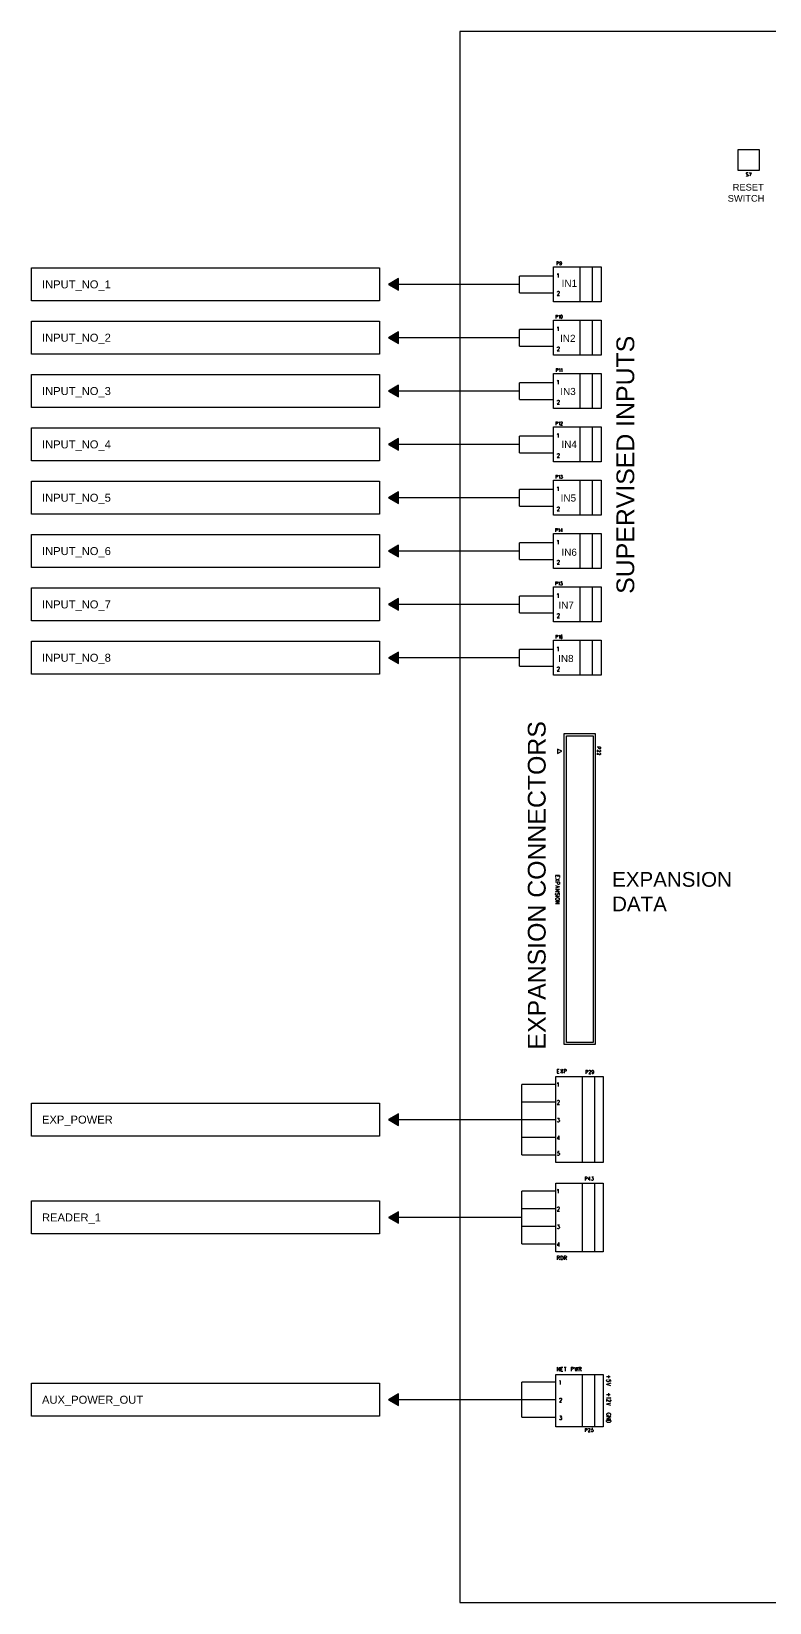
# Model space of a CAD drawing. Header units: millimetres. Extents: x 431884 to 533746, y -292344 to -203978.
# Drawn here: x 431884 to 473437, y -292344 to -203978 of the extents above; entities that cross this region are included whole.
import ezdxf
from ezdxf.enums import TextEntityAlignment as Align

# ---------------------------------------------------------------- set-up
doc = ezdxf.new("R2010")
doc.units = ezdxf.units.MM
doc.header["$LTSCALE"] = 12.5
doc.header["$MEASUREMENT"] = 0
doc.linetypes.add('HIDDEN', pattern=[0.375, 0.25, -0.125])
doc.layers.add('SST001026_PHO', color=9, linetype='Continuous')
doc.styles.get("Standard").update_dxf_attribs({"font": 'arial.ttf'})

# ---------------------------------------------------------------- blocks, each defined once
blk = doc.blocks.new('8-Way APC')
h = blk.add_hatch(color=256)
h.dxf.hatch_style = 1
h.paths.add_polyline_path([(451985, -218204), (452546, -218528), (452546, -217881)])
h = blk.add_hatch(color=256)
h.dxf.hatch_style = 1
h.paths.add_polyline_path([(451985, -221204), (452546, -221528), (452546, -220881)])
h = blk.add_hatch(color=256)
h.dxf.hatch_style = 1
h.paths.add_polyline_path([(451985, -224204), (452546, -224528), (452546, -223881)])
h = blk.add_hatch(color=256)
h.dxf.hatch_style = 1
h.paths.add_polyline_path([(451985, -227204), (452546, -227528), (452546, -226881)])
h = blk.add_hatch(color=256)
h.dxf.hatch_style = 1
h.paths.add_polyline_path([(451985, -230204), (452546, -230528), (452546, -229881)])
h = blk.add_hatch(color=256)
h.dxf.hatch_style = 1
h.paths.add_polyline_path([(451985, -233204), (452546, -233528), (452546, -232881)])
h = blk.add_hatch(color=256)
h.dxf.hatch_style = 1
h.paths.add_polyline_path([(451985, -236204), (452546, -236528), (452546, -235881)])
h = blk.add_hatch(color=256)
h.dxf.hatch_style = 1
h.paths.add_polyline_path([(451985, -239204), (452546, -239528), (452546, -238881)])
h = blk.add_hatch(color=256)
h.dxf.hatch_style = 1
h.paths.add_polyline_path([(451985, -265181), (452546, -265504), (452546, -264857)])
h = blk.add_hatch(color=256)
h.dxf.hatch_style = 1
h.paths.add_polyline_path([(451985, -270683), (452546, -271007), (452546, -270359)])
h = blk.add_hatch(color=256)
h.dxf.hatch_style = 1
h.paths.add_polyline_path([(451985, -280936), (452546, -281259), (452546, -280612)])
for points in [[(510464, -203978), (456008, -203978), (456008, -292344), (510464, -292344)], [(431884, -217276), (451485, -217276), (451485, -219133), (431884, -219133)], [(451985, -218204), (452546, -218528), (452546, -217881)], [(431884, -220276), (451485, -220276), (451485, -222133), (431884, -222133)], [(451985, -221204), (452546, -221528), (452546, -220881)], [(431884, -223276), (451485, -223276), (451485, -225133), (431884, -225133)], [(451985, -224204), (452546, -224528), (452546, -223881)], [(431884, -226276), (451485, -226276), (451485, -228133), (431884, -228133)], [(451985, -227204), (452546, -227528), (452546, -226881)], [(431884, -229276), (451485, -229276), (451485, -231133), (431884, -231133)], [(451985, -230204), (452546, -230528), (452546, -229881)], [(431884, -232276), (451485, -232276), (451485, -234133), (431884, -234133)], [(451985, -233204), (452546, -233528), (452546, -232881)], [(431884, -235276), (451485, -235276), (451485, -237133), (431884, -237133)], [(451985, -236204), (452546, -236528), (452546, -235881)], [(431884, -238276), (451485, -238276), (451485, -240133), (431884, -240133)], [(451985, -239204), (452546, -239528), (452546, -238881)], [(431884, -264252), (451485, -264252), (451485, -266109), (431884, -266109)], [(451985, -265181), (452546, -265504), (452546, -264857)], [(431884, -269754), (451485, -269754), (451485, -271612), (431884, -271612)], [(451985, -270683), (452546, -271007), (452546, -270359)], [(431884, -280007), (451485, -280007), (451485, -281864), (431884, -281864)], [(451985, -280936), (452546, -281259), (452546, -280612)]]:
    blk.add_lwpolyline(points, close=True)
at = {"linetype": 'HIDDEN', "const_width": 75}
for points in [[(459355, -218204), (452546, -218204)], [(461275, -217726), (459355, -217726)], [(459355, -217726), (459355, -218683)], [(461275, -218683), (459355, -218683)], [(461275, -220726), (459355, -220726)], [(459355, -220726), (459355, -221683)], [(459355, -221204), (452546, -221204)], [(461275, -221683), (459355, -221683)], [(459355, -224204), (452546, -224204)], [(461275, -223726), (459355, -223726)], [(459355, -223726), (459355, -224683)], [(461275, -224683), (459355, -224683)], [(461275, -226726), (459355, -226726)], [(459355, -226726), (459355, -227683)], [(459355, -227204), (452546, -227204)], [(461275, -227683), (459355, -227683)], [(461275, -229726), (459355, -229726)], [(459355, -229726), (459355, -230683)], [(459355, -230204), (452546, -230204)], [(461275, -230683), (459355, -230683)], [(459355, -233204), (452546, -233204)], [(461275, -232726), (459355, -232726)], [(459355, -232726), (459355, -233683)], [(461275, -233683), (459355, -233683)], [(461275, -235726), (459355, -235726)], [(459355, -235726), (459355, -236683)], [(459355, -236204), (452546, -236204)], [(461275, -236683), (459355, -236683)], [(459355, -239204), (452546, -239204)], [(461275, -238726), (459355, -238726)], [(459355, -238726), (459355, -239683)], [(461275, -239683), (459355, -239683)], [(461395, -263190), (459475, -263190)], [(459475, -263190), (459475, -267171)], [(461395, -264186), (459475, -264186)], [(459475, -265181), (452546, -265181)], [(461395, -265181), (459475, -265181)], [(461395, -266176), (459475, -266176)], [(461395, -267171), (459475, -267171)], [(461395, -269190), (459475, -269190)], [(459475, -269190), (459475, -272176)], [(461395, -270186), (459475, -270186)], [(459475, -270683), (452546, -270683)], [(461395, -271181), (459475, -271181)], [(461395, -272176), (459475, -272176)], [(461395, -279940), (459475, -279940)], [(459475, -279940), (459475, -281931)], [(459475, -280936), (452546, -280936)], [(461395, -280936), (459475, -280936)], [(461395, -281931), (459475, -281931)]]:
    blk.add_lwpolyline(points, dxfattribs=at)
at = {"layer": 'SST001026_PHO', "color": 0}
for p, q in [((471659, -211803), (471659, -210622)), ((471659, -210622), (472841, -210622)), ((472841, -210622), (472841, -211803)), ((472841, -211803), (471659, -211803)), ((472138, -211936), (472124, -211955)), ((472124, -211955), (472124, -211974)), ((472124, -211974), (472131, -211993)), ((472131, -211993), (472138, -212002)), ((472161, -211927), (472138, -211936)), ((472138, -212002), (472153, -212011)), ((472153, -212011), (472197, -212030)), ((472190, -211927), (472161, -211927)), ((472212, -211936), (472190, -211927)), ((472197, -212030), (472212, -212039)), ((472227, -211955), (472212, -211936)), ((472212, -212039), (472220, -212049)), ((472220, -212049), (472227, -212068)), ((472227, -212068), (472227, -212096)), ((472294, -211927), (472397, -211927)), ((472397, -211927), (472323, -212124)), ((472138, -212114), (472124, -212096)), ((472161, -212124), (472138, -212114)), ((472190, -212124), (472161, -212124)), ((472212, -212114), (472190, -212124)), ((472227, -212096), (472212, -212114)), ((461275, -219189), (461275, -217220)), ((461275, -217220), (463950, -217220)), ((461452, -216927), (461519, -216927)), ((461452, -216927), (461452, -217124)), ((461519, -217030), (461452, -217030)), ((461519, -216927), (461541, -216936)), ((461541, -217021), (461519, -217030)), ((461541, -216936), (461548, -216946)), ((461548, -217011), (461541, -217021)), ((461548, -216946), (461556, -216964)), ((461556, -216993), (461548, -217011)), ((461556, -216964), (461556, -216993)), ((461622, -216983), (461630, -216955)), ((461622, -216993), (461622, -216983)), ((461630, -217021), (461622, -216993)), ((461630, -216955), (461644, -216936)), ((461644, -217039), (461630, -217021)), ((461637, -217114), (461630, -217096)), ((461659, -217124), (461637, -217114)), ((461644, -216936), (461667, -216927)), ((461667, -217049), (461644, -217039)), ((461674, -217124), (461659, -217124)), ((461667, -216927), (461674, -216927)), ((461674, -217049), (461667, -217049)), ((461674, -216927), (461696, -216936)), ((461696, -217039), (461674, -217049)), ((461696, -217114), (461674, -217124)), ((461696, -216936), (461711, -216955)), ((461711, -217021), (461696, -217039)), ((461711, -217086), (461696, -217114)), ((461711, -216955), (461718, -216993)), ((461718, -216993), (461711, -217021)), ((461718, -217039), (461711, -217086)), ((461718, -216993), (461718, -217039)), ((462775, -219189), (462775, -217220)), ((462775, -217220), (463450, -217220)), ((463450, -217220), (463450, -219189)), ((463950, -217220), (463950, -219189)), ((461488, -217639), (461505, -217628)), ((461505, -217628), (461530, -217595)), ((461530, -217595), (461530, -217825)), ((461573, -218715), (461488, -218825)), ((461488, -218825), (461607, -218825)), ((461496, -218639), (461505, -218617)), ((461496, -218650), (461496, -218639)), ((461505, -218617), (461513, -218606)), ((461513, -218606), (461530, -218595)), ((461530, -218595), (461564, -218595)), ((461564, -218595), (461581, -218606)), ((461590, -218682), (461573, -218715)), ((461581, -218606), (461590, -218617)), ((461590, -218617), (461598, -218639)), ((461598, -218661), (461590, -218682)), ((461598, -218639), (461598, -218661)), ((463950, -219189), (461275, -219189)), ((461397, -219927), (461463, -219927)), ((461397, -219927), (461397, -220124)), ((461463, -220030), (461397, -220030)), ((461463, -219927), (461486, -219936)), ((461486, -220021), (461463, -220030)), ((461486, -219936), (461493, -219946)), ((461493, -220011), (461486, -220021)), ((461493, -219946), (461500, -219964)), ((461500, -219993), (461493, -220011)), ((461500, -219964), (461500, -219993)), ((461567, -219964), (461582, -219955)), ((461582, -219955), (461604, -219927)), ((461604, -219927), (461604, -220124)), ((461678, -219964), (461670, -220011)), ((461670, -220011), (461670, -220039)), ((461692, -219936), (461678, -219964)), ((461715, -219927), (461692, -219936)), ((461729, -219927), (461715, -219927)), ((461751, -219936), (461729, -219927)), ((461766, -219964), (461751, -219936)), ((461774, -220011), (461766, -219964)), ((461774, -220039), (461774, -220011)), ((463450, -219189), (462775, -219189)), ((461275, -222189), (461275, -220220)), ((461275, -220220), (463950, -220220)), ((461488, -220639), (461505, -220628)), ((461505, -220628), (461530, -220595)), ((461530, -220595), (461530, -220825)), ((461670, -220039), (461678, -220086)), ((461678, -220086), (461692, -220114)), ((461692, -220114), (461715, -220124)), ((461715, -220124), (461729, -220124)), ((461729, -220124), (461751, -220114)), ((461751, -220114), (461766, -220086)), ((461766, -220086), (461774, -220039)), ((462775, -222189), (462775, -220220)), ((462775, -220220), (463450, -220220)), ((463450, -220220), (463450, -222189)), ((463950, -220220), (463950, -222189)), ((461496, -221764), (461505, -221742)), ((461496, -221775), (461496, -221764)), ((461505, -221742), (461513, -221731)), ((461513, -221731), (461530, -221720)), ((461530, -221720), (461564, -221720)), ((461564, -221720), (461581, -221731)), ((461581, -221731), (461590, -221742)), ((461590, -221742), (461598, -221764)), ((461598, -221786), (461590, -221807)), ((461598, -221764), (461598, -221786)), ((463950, -222189), (461275, -222189)), ((461573, -221840), (461488, -221950)), ((461488, -221950), (461607, -221950)), ((461590, -221807), (461573, -221840)), ((463450, -222189), (462775, -222189)), ((461275, -225189), (461275, -223220)), ((461275, -223220), (463950, -223220)), ((461430, -222927), (461497, -222927)), ((461430, -222927), (461430, -223124)), ((461497, -223030), (461430, -223030)), ((461497, -222927), (461519, -222936)), ((461519, -223021), (461497, -223030)), ((461519, -222936), (461526, -222946)), ((461526, -223011), (461519, -223021)), ((461526, -222946), (461534, -222964)), ((461534, -222993), (461526, -223011)), ((461534, -222964), (461534, -222993)), ((461600, -222964), (461615, -222955)), ((461615, -222955), (461637, -222927)), ((461637, -222927), (461637, -223124)), ((461703, -222964), (461718, -222955)), ((461718, -222955), (461740, -222927)), ((461740, -222927), (461740, -223124)), ((462775, -225189), (462775, -223220)), ((462775, -223220), (463450, -223220)), ((463450, -223220), (463450, -225189)), ((463950, -223220), (463950, -225189)), ((461488, -223639), (461505, -223628)), ((461505, -223628), (461530, -223595)), ((461530, -223595), (461530, -223825)), ((463950, -225189), (461275, -225189)), ((461573, -224840), (461488, -224950)), ((461488, -224950), (461607, -224950)), ((461496, -224764), (461505, -224742)), ((461496, -224775), (461496, -224764)), ((461505, -224742), (461513, -224731)), ((461513, -224731), (461530, -224720)), ((461530, -224720), (461564, -224720)), ((461564, -224720), (461581, -224731)), ((461590, -224807), (461573, -224840)), ((461581, -224731), (461590, -224742)), ((461590, -224742), (461598, -224764)), ((461598, -224786), (461590, -224807)), ((461598, -224764), (461598, -224786)), ((463450, -225189), (462775, -225189)), ((461397, -225927), (461463, -225927)), ((461397, -225927), (461397, -226124)), ((461463, -226030), (461397, -226030)), ((461463, -225927), (461486, -225936)), ((461486, -226021), (461463, -226030)), ((461486, -225936), (461493, -225946)), ((461493, -226011), (461486, -226021)), ((461493, -225946), (461500, -225964)), ((461500, -225993), (461493, -226011)), ((461500, -225964), (461500, -225993)), ((461567, -225964), (461582, -225955)), ((461582, -225955), (461604, -225927)), ((461604, -225927), (461604, -226124)), ((461744, -226030), (461670, -226124)), ((461670, -226124), (461774, -226124)), ((461678, -225964), (461685, -225946)), ((461678, -225974), (461678, -225964)), ((461685, -225946), (461692, -225936)), ((461692, -225936), (461707, -225927)), ((461707, -225927), (461737, -225927)), ((461737, -225927), (461751, -225936)), ((461759, -226002), (461744, -226030)), ((461751, -225936), (461759, -225946)), ((461759, -225946), (461766, -225964)), ((461766, -225983), (461759, -226002)), ((461766, -225964), (461766, -225983)), ((461275, -228189), (461275, -226220)), ((461275, -226220), (463950, -226220)), ((461488, -226639), (461505, -226628)), ((461505, -226628), (461530, -226595)), ((461530, -226595), (461530, -226825)), ((462775, -228189), (462775, -226220)), ((462775, -226220), (463450, -226220)), ((463450, -226220), (463450, -228189)), ((463950, -226220), (463950, -228189)), ((461573, -227840), (461488, -227950)), ((461488, -227950), (461607, -227950)), ((461496, -227764), (461505, -227742)), ((461496, -227775), (461496, -227764)), ((461505, -227742), (461513, -227731)), ((461513, -227731), (461530, -227720)), ((461530, -227720), (461564, -227720)), ((461564, -227720), (461581, -227731)), ((461590, -227807), (461573, -227840)), ((461581, -227731), (461590, -227742)), ((461590, -227742), (461598, -227764)), ((461598, -227786), (461590, -227807)), ((461598, -227764), (461598, -227786)), ((463950, -228189), (461275, -228189)), ((463450, -228189), (462775, -228189)), ((461275, -231189), (461275, -229220)), ((461275, -229220), (463950, -229220)), ((461397, -228927), (461463, -228927)), ((461397, -228927), (461397, -229124)), ((461463, -229030), (461397, -229030)), ((461463, -228927), (461486, -228936)), ((461486, -229021), (461463, -229030)), ((461486, -228936), (461493, -228946)), ((461493, -229011), (461486, -229021)), ((461488, -229639), (461505, -229628)), ((461493, -228946), (461500, -228964)), ((461500, -228993), (461493, -229011)), ((461500, -228964), (461500, -228993)), ((461505, -229628), (461530, -229595)), ((461530, -229595), (461530, -229825)), ((461567, -228964), (461582, -228955)), ((461582, -228955), (461604, -228927)), ((461604, -228927), (461604, -229124)), ((461678, -229105), (461670, -229086)), ((461685, -229114), (461678, -229105)), ((461685, -228927), (461766, -228927)), ((461707, -229124), (461685, -229114)), ((461729, -229124), (461707, -229124)), ((461766, -228927), (461722, -229002)), ((461722, -229002), (461744, -229002)), ((461751, -229114), (461729, -229124)), ((461744, -229002), (461759, -229011)), ((461766, -229096), (461751, -229114)), ((461759, -229011), (461766, -229021)), ((461766, -229021), (461774, -229049)), ((461774, -229068), (461766, -229096)), ((461774, -229049), (461774, -229068)), ((462775, -231189), (462775, -229220)), ((462775, -229220), (463450, -229220)), ((463450, -229220), (463450, -231189)), ((463950, -229220), (463950, -231189)), ((463950, -231189), (461275, -231189)), ((461573, -230840), (461488, -230950)), ((461488, -230950), (461607, -230950)), ((461496, -230764), (461505, -230742)), ((461496, -230775), (461496, -230764)), ((461505, -230742), (461513, -230731)), ((461513, -230731), (461530, -230720)), ((461530, -230720), (461564, -230720)), ((461564, -230720), (461581, -230731)), ((461590, -230807), (461573, -230840)), ((461581, -230731), (461590, -230742)), ((461590, -230742), (461598, -230764)), ((461598, -230786), (461590, -230807)), ((461598, -230764), (461598, -230786)), ((463450, -231189), (462775, -231189)), ((461275, -234189), (461275, -232220)), ((461275, -232220), (463950, -232220)), ((461393, -231927), (461460, -231927)), ((461393, -231927), (461393, -232124)), ((461460, -232030), (461393, -232030)), ((461460, -231927), (461482, -231936)), ((461482, -232021), (461460, -232030)), ((461482, -231936), (461489, -231946)), ((461489, -232011), (461482, -232021)), ((461489, -231946), (461497, -231964)), ((461497, -231993), (461489, -232011)), ((461497, -231964), (461497, -231993)), ((461563, -231964), (461578, -231955)), ((461578, -231955), (461600, -231927)), ((461600, -231927), (461600, -232124)), ((461740, -231927), (461667, -232058)), ((461667, -232058), (461777, -232058)), ((461740, -231927), (461740, -232124)), ((462775, -234189), (462775, -232220)), ((462775, -232220), (463450, -232220)), ((463450, -232220), (463450, -234189)), ((463950, -232220), (463950, -234189)), ((461488, -232639), (461505, -232628)), ((461505, -232628), (461530, -232595)), ((461530, -232595), (461530, -232825)), ((461573, -233840), (461488, -233950)), ((461488, -233950), (461607, -233950)), ((461496, -233764), (461505, -233742)), ((461496, -233775), (461496, -233764)), ((461505, -233742), (461513, -233731)), ((461513, -233731), (461530, -233720)), ((461530, -233720), (461564, -233720)), ((461564, -233720), (461581, -233731)), ((461590, -233807), (461573, -233840)), ((461581, -233731), (461590, -233742)), ((461590, -233742), (461598, -233764)), ((461598, -233786), (461590, -233807)), ((461598, -233764), (461598, -233786)), ((463950, -234189), (461275, -234189)), ((461393, -234927), (461460, -234927)), ((461393, -234927), (461393, -235124)), ((461460, -235030), (461393, -235030)), ((461460, -234927), (461482, -234936)), ((461482, -235021), (461460, -235030)), ((461482, -234936), (461489, -234946)), ((461489, -235011), (461482, -235021)), ((461489, -234946), (461497, -234964)), ((461497, -234993), (461489, -235011)), ((461497, -234964), (461497, -234993)), ((461563, -234964), (461578, -234955)), ((461578, -234955), (461600, -234927)), ((461600, -234927), (461600, -235124)), ((461689, -234927), (461681, -235011)), ((461681, -235011), (461689, -235002)), ((461763, -234927), (461689, -234927)), ((461689, -235002), (461711, -234993)), ((461711, -234993), (461733, -234993)), ((461733, -234993), (461755, -235002)), ((461755, -235002), (461770, -235021)), ((461770, -235021), (461777, -235049)), ((461777, -235049), (461770, -235068)), ((463450, -234189), (462775, -234189)), ((461275, -237189), (461275, -235220)), ((461275, -235220), (463950, -235220)), ((461488, -235639), (461505, -235628)), ((461505, -235628), (461530, -235595)), ((461530, -235595), (461530, -235825)), ((461674, -235105), (461667, -235086)), ((461681, -235114), (461674, -235105)), ((461703, -235124), (461681, -235114)), ((461726, -235124), (461703, -235124)), ((461748, -235114), (461726, -235124)), ((461763, -235096), (461748, -235114)), ((461770, -235068), (461763, -235096)), ((462775, -237189), (462775, -235220)), ((462775, -235220), (463450, -235220)), ((463450, -235220), (463450, -237189)), ((463950, -235220), (463950, -237189)), ((461496, -236764), (461505, -236742)), ((461496, -236775), (461496, -236764)), ((461505, -236742), (461513, -236731)), ((461513, -236731), (461530, -236720)), ((461530, -236720), (461564, -236720)), ((461564, -236720), (461581, -236731)), ((461590, -236807), (461573, -236840)), ((461581, -236731), (461590, -236742)), ((461590, -236742), (461598, -236764)), ((461598, -236786), (461590, -236807)), ((461598, -236764), (461598, -236786)), ((463950, -237189), (461275, -237189)), ((461573, -236840), (461488, -236950)), ((461488, -236950), (461607, -236950)), ((463450, -237189), (462775, -237189)), ((461275, -240189), (461275, -238220)), ((461275, -238220), (463950, -238220)), ((461401, -237927), (461467, -237927)), ((461401, -237927), (461401, -238124)), ((461467, -238030), (461401, -238030)), ((461467, -237927), (461489, -237936)), ((461489, -238021), (461467, -238030)), ((461489, -237936), (461497, -237946)), ((461497, -238011), (461489, -238021)), ((461497, -237946), (461504, -237964)), ((461504, -237993), (461497, -238011)), ((461504, -237964), (461504, -237993)), ((461571, -237964), (461585, -237955)), ((461585, -237955), (461607, -237927)), ((461607, -237927), (461607, -238124)), ((461681, -237964), (461674, -238011)), ((461674, -238011), (461674, -238058)), ((461681, -238030), (461674, -238058)), ((461674, -238058), (461681, -238096)), ((461696, -237936), (461681, -237964)), ((461696, -238011), (461681, -238030)), ((461681, -238096), (461696, -238114)), ((461718, -237927), (461696, -237936)), ((461718, -238002), (461696, -238011)), ((461696, -238114), (461718, -238124)), ((461733, -237927), (461718, -237927)), ((461726, -238002), (461718, -238002)), ((461718, -238124), (461726, -238124)), ((461748, -238011), (461726, -238002)), ((461726, -238124), (461748, -238114)), ((461755, -237936), (461733, -237927)), ((461763, -238030), (461748, -238011)), ((461748, -238114), (461763, -238096)), ((461763, -237955), (461755, -237936)), ((461770, -238058), (461763, -238030)), ((461763, -238096), (461770, -238068)), ((461770, -238068), (461770, -238058)), ((462775, -240189), (462775, -238220)), ((462775, -238220), (463450, -238220)), ((463450, -238220), (463450, -240189)), ((463950, -238220), (463950, -240189)), ((461488, -238639), (461505, -238628)), ((461505, -238628), (461530, -238595)), ((461530, -238595), (461530, -238825)), ((463950, -240189), (461275, -240189)), ((461573, -239840), (461488, -239950)), ((461488, -239950), (461607, -239950)), ((461496, -239764), (461505, -239742)), ((461496, -239775), (461496, -239764)), ((461505, -239742), (461513, -239731)), ((461513, -239731), (461530, -239720)), ((461530, -239720), (461564, -239720)), ((461564, -239720), (461581, -239731)), ((461590, -239807), (461573, -239840)), ((461581, -239731), (461590, -239742)), ((461590, -239742), (461598, -239764)), ((461598, -239786), (461590, -239807)), ((461598, -239764), (461598, -239786)), ((463450, -240189), (462775, -240189)), ((461875, -243462), (463625, -243462)), ((461875, -260962), (461875, -243462)), ((462000, -260837), (462000, -243587)), ((462000, -243587), (463500, -243587)), ((463500, -243587), (463500, -260837)), ((463625, -243462), (463625, -260962)), ((461750, -244462), (461500, -244337)), ((461500, -244337), (461500, -244587)), ((461500, -244587), (461750, -244462)), ((463924, -244226), (463727, -244226)), ((463727, -244396), (463727, -244499)), ((463821, -244470), (463727, -244396)), ((463727, -244566), (463727, -244669)), ((463821, -244639), (463727, -244566)), ((463821, -244292), (463821, -244226)), ((463831, -244314), (463821, -244292)), ((463849, -244484), (463821, -244470)), ((463849, -244654), (463821, -244639)), ((463840, -244322), (463831, -244314)), ((463859, -244329), (463840, -244322)), ((463868, -244492), (463849, -244484)), ((463868, -244662), (463849, -244654)), ((463887, -244329), (463859, -244329)), ((463887, -244492), (463868, -244492)), ((463887, -244662), (463868, -244662)), ((463877, -244403), (463887, -244403)), ((463877, -244573), (463887, -244573)), ((463906, -244322), (463887, -244329)), ((463887, -244403), (463906, -244410)), ((463906, -244484), (463887, -244492)), ((463887, -244573), (463906, -244580)), ((463906, -244654), (463887, -244662)), ((463915, -244314), (463906, -244322)), ((463906, -244410), (463915, -244418)), ((463915, -244477), (463906, -244484)), ((463906, -244580), (463915, -244588)), ((463915, -244647), (463906, -244654)), ((463924, -244292), (463915, -244314)), ((463915, -244418), (463924, -244433)), ((463924, -244462), (463915, -244477)), ((463915, -244588), (463924, -244602)), ((463924, -244632), (463915, -244647)), ((463924, -244226), (463924, -244292)), ((463924, -244433), (463924, -244462)), ((463924, -244602), (463924, -244632)), ((461388, -251450), (461388, -251560)), ((461617, -251450), (461388, -251450)), ((461617, -251756), (461388, -251637)), ((461617, -251637), (461388, -251756)), ((461617, -251833), (461388, -251833)), ((461497, -251910), (461497, -251833)), ((461508, -251450), (461508, -251518)), ((461617, -251450), (461617, -251560)), ((461617, -251833), (461617, -251910)), ((461617, -252097), (461388, -252029)), ((461617, -252097), (461388, -252166)), ((461617, -252242), (461388, -252362)), ((461617, -252242), (461388, -252242)), ((461617, -252362), (461388, -252362)), ((461388, -252481), (461398, -252455)), ((461388, -252515), (461388, -252481)), ((461398, -252541), (461388, -252515)), ((461617, -252634), (461388, -252634)), ((461398, -252455), (461420, -252438)), ((461420, -252558), (461398, -252541)), ((461420, -252728), (461398, -252745)), ((461453, -252558), (461420, -252558)), ((461442, -252720), (461420, -252728)), ((461475, -252711), (461442, -252720)), ((461475, -252549), (461453, -252558)), ((461464, -252055), (461464, -252140)), ((461486, -252541), (461475, -252549)), ((461530, -252711), (461475, -252711)), ((461497, -252524), (461486, -252541)), ((461508, -251935), (461497, -251910)), ((461519, -252472), (461497, -252524)), ((461519, -251944), (461508, -251935)), ((461541, -251952), (461519, -251944)), ((461530, -252455), (461519, -252472)), ((461541, -252447), (461530, -252455)), ((461563, -252720), (461530, -252711)), ((461573, -251952), (461541, -251952)), ((461563, -252438), (461541, -252447)), ((461584, -252438), (461563, -252438)), ((461584, -252728), (461563, -252720)), ((461595, -251944), (461573, -251952)), ((461606, -252455), (461584, -252438)), ((461584, -252558), (461606, -252541)), ((461606, -252745), (461584, -252728)), ((461606, -251935), (461595, -251944)), ((461617, -251910), (461606, -251935)), ((461617, -252481), (461606, -252455)), ((461606, -252541), (461617, -252515)), ((461617, -252515), (461617, -252481)), ((461398, -252745), (461388, -252762)), ((461388, -252762), (461388, -252796)), ((461388, -252796), (461398, -252813)), ((461617, -252924), (461388, -253043)), ((461617, -252924), (461388, -252924)), ((461617, -253043), (461388, -253043)), ((461398, -252813), (461420, -252830)), ((461420, -252830), (461442, -252839)), ((461442, -252839), (461475, -252847)), ((461475, -252847), (461530, -252847)), ((461530, -252847), (461563, -252839)), ((461563, -252839), (461584, -252830)), ((461584, -252830), (461606, -252813)), ((461617, -252762), (461606, -252745)), ((461606, -252813), (461617, -252796)), ((461617, -252796), (461617, -252762)), ((463625, -260962), (461875, -260962)), ((463500, -260837), (462000, -260837)), ((461488, -262345), (461598, -262345)), ((461488, -262345), (461488, -262575)), ((461794, -262345), (461675, -262575)), ((461675, -262345), (461794, -262575)), ((461871, -262345), (461948, -262345)), ((461871, -262345), (461871, -262575)), ((461948, -262345), (461973, -262356)), ((461973, -262356), (461982, -262367)), ((461982, -262443), (461973, -262454)), ((461982, -262367), (461990, -262389)), ((461990, -262422), (461982, -262443)), ((461990, -262389), (461990, -262422)), ((463092, -262402), (463159, -262402)), ((463092, -262402), (463092, -262599)), ((463159, -262402), (463181, -262411)), ((463181, -262411), (463188, -262421)), ((463188, -262421), (463196, -262439)), ((463196, -262439), (463196, -262468)), ((463270, -262439), (463277, -262421)), ((463270, -262449), (463270, -262439)), ((463277, -262421), (463284, -262411)), ((463284, -262411), (463299, -262402)), ((463299, -262402), (463329, -262402)), ((463329, -262402), (463344, -262411)), ((463344, -262411), (463351, -262421)), ((463351, -262421), (463358, -262439)), ((463358, -262439), (463358, -262458)), ((463432, -262458), (463440, -262430)), ((463440, -262430), (463454, -262411)), ((463454, -262411), (463476, -262402)), ((463476, -262402), (463484, -262402)), ((463484, -262402), (463506, -262411)), ((463506, -262411), (463521, -262430)), ((463521, -262430), (463528, -262468)), ((461395, -262759), (464070, -262759)), ((461395, -267602), (461395, -262759)), ((461488, -262454), (461556, -262454)), ((461488, -262575), (461598, -262575)), ((461488, -263139), (461505, -263128)), ((461505, -263128), (461530, -263095)), ((461530, -263095), (461530, -263325)), ((461948, -262465), (461871, -262465)), ((461973, -262454), (461948, -262465)), ((462900, -267602), (462900, -262762)), ((462900, -262762), (463575, -262762)), ((463159, -262505), (463092, -262505)), ((463181, -262496), (463159, -262505)), ((463188, -262486), (463181, -262496)), ((463196, -262468), (463188, -262486)), ((463336, -262505), (463262, -262599)), ((463262, -262599), (463366, -262599)), ((463351, -262477), (463336, -262505)), ((463358, -262458), (463351, -262477)), ((463432, -262468), (463432, -262458)), ((463440, -262496), (463432, -262468)), ((463454, -262514), (463440, -262496)), ((463447, -262589), (463440, -262571)), ((463469, -262599), (463447, -262589)), ((463476, -262524), (463454, -262514)), ((463484, -262599), (463469, -262599)), ((463484, -262524), (463476, -262524)), ((463506, -262514), (463484, -262524)), ((463506, -262589), (463484, -262599)), ((463521, -262496), (463506, -262514)), ((463521, -262561), (463506, -262589)), ((463528, -262468), (463521, -262496)), ((463528, -262514), (463521, -262561)), ((463528, -262468), (463528, -262514)), ((463575, -262762), (463575, -267602)), ((464070, -262759), (464070, -267602)), ((461573, -264215), (461488, -264325)), ((461496, -264139), (461505, -264117)), ((461496, -264150), (461496, -264139)), ((461505, -264117), (461513, -264106)), ((461513, -264106), (461530, -264095)), ((461530, -264095), (461564, -264095)), ((461564, -264095), (461581, -264106)), ((461590, -264182), (461573, -264215)), ((461581, -264106), (461590, -264117)), ((461590, -264117), (461598, -264139)), ((461598, -264161), (461590, -264182)), ((461598, -264139), (461598, -264161)), ((461488, -264325), (461607, -264325)), ((461505, -265095), (461598, -265095)), ((461598, -265095), (461547, -265182)), ((461496, -265303), (461488, -265281)), ((461505, -265314), (461496, -265303)), ((461530, -265325), (461505, -265314)), ((461556, -265325), (461530, -265325)), ((461547, -265182), (461573, -265182)), ((461581, -265314), (461556, -265325)), ((461573, -265182), (461590, -265193)), ((461598, -265292), (461581, -265314)), ((461590, -265193), (461598, -265204)), ((461598, -265204), (461607, -265237)), ((461607, -265259), (461598, -265292)), ((461607, -265237), (461607, -265259)), ((461573, -266095), (461488, -266248)), ((461488, -266248), (461615, -266248)), ((461573, -266095), (461573, -266325)), ((464070, -267602), (461395, -267602)), ((461496, -267178), (461488, -267156)), ((461505, -267189), (461496, -267178)), ((461513, -266970), (461505, -267068)), ((461505, -267068), (461513, -267057)), ((461530, -267200), (461505, -267189)), ((461598, -266970), (461513, -266970)), ((461513, -267057), (461539, -267047)), ((461556, -267200), (461530, -267200)), ((461539, -267047), (461564, -267047)), ((461581, -267189), (461556, -267200)), ((461564, -267047), (461590, -267057)), ((461598, -267167), (461581, -267189)), ((461590, -267057), (461607, -267079)), ((461607, -267134), (461598, -267167)), ((461607, -267079), (461615, -267112)), ((461615, -267112), (461607, -267134)), ((463575, -267602), (462900, -267602)), ((463060, -268402), (463126, -268402)), ((463060, -268402), (463060, -268599)), ((463126, -268505), (463060, -268505)), ((463126, -268402), (463149, -268411)), ((463149, -268496), (463126, -268505)), ((463149, -268411), (463156, -268421)), ((463156, -268486), (463149, -268496)), ((463156, -268421), (463163, -268439)), ((463163, -268468), (463156, -268486)), ((463163, -268439), (463163, -268468)), ((463304, -268402), (463230, -268533)), ((463230, -268533), (463341, -268533)), ((463304, -268402), (463304, -268599)), ((463415, -268580), (463407, -268561)), ((463422, -268589), (463415, -268580)), ((463422, -268402), (463503, -268402)), ((463444, -268599), (463422, -268589)), ((463466, -268599), (463444, -268599)), ((463503, -268402), (463459, -268477)), ((463459, -268477), (463481, -268477)), ((463488, -268589), (463466, -268599)), ((463481, -268477), (463496, -268486)), ((463503, -268571), (463488, -268589)), ((463496, -268486), (463503, -268496)), ((463503, -268496), (463511, -268524)), ((463511, -268543), (463503, -268571)), ((463511, -268524), (463511, -268543)), ((461395, -268759), (464070, -268759)), ((461395, -272618), (461395, -268759)), ((461488, -269139), (461505, -269128)), ((461505, -269128), (461530, -269095)), ((461530, -269095), (461530, -269325)), ((462900, -272618), (462900, -268762)), ((462900, -268762), (463575, -268762)), ((463575, -268762), (463575, -272618)), ((464070, -268759), (464070, -272618)), ((461573, -270215), (461488, -270325)), ((461488, -270325), (461607, -270325)), ((461496, -270139), (461505, -270117)), ((461496, -270150), (461496, -270139)), ((461505, -270117), (461513, -270106)), ((461513, -270106), (461530, -270095)), ((461530, -270095), (461564, -270095)), ((461564, -270095), (461581, -270106)), ((461590, -270182), (461573, -270215)), ((461581, -270106), (461590, -270117)), ((461590, -270117), (461598, -270139)), ((461598, -270161), (461590, -270182)), ((461598, -270139), (461598, -270161)), ((461496, -271303), (461488, -271281)), ((461505, -271095), (461598, -271095)), ((461598, -271095), (461547, -271182)), ((461547, -271182), (461573, -271182)), ((461573, -271182), (461590, -271193)), ((461590, -271193), (461598, -271204)), ((461598, -271204), (461607, -271237)), ((461607, -271259), (461598, -271292)), ((461607, -271237), (461607, -271259)), ((461573, -272095), (461488, -272248)), ((461505, -271314), (461496, -271303)), ((461530, -271325), (461505, -271314)), ((461556, -271325), (461530, -271325)), ((461581, -271314), (461556, -271325)), ((461573, -272095), (461573, -272325)), ((461598, -271292), (461581, -271314)), ((464070, -272618), (461395, -272618)), ((461488, -272248), (461615, -272248)), ((461488, -272845), (461564, -272845)), ((461488, -272845), (461488, -273075)), ((461564, -272954), (461488, -272954)), ((461547, -272954), (461607, -273075)), ((461564, -272845), (461590, -272856)), ((461590, -272943), (461564, -272954)), ((461590, -272856), (461598, -272867)), ((461598, -272932), (461590, -272943)), ((461598, -272867), (461607, -272889)), ((461607, -272911), (461598, -272932)), ((461607, -272889), (461607, -272911)), ((461684, -272845), (461743, -272845)), ((461684, -272845), (461684, -273075)), ((461743, -272845), (461769, -272856)), ((461769, -272856), (461786, -272878)), ((461786, -273042), (461769, -273064)), ((461786, -272878), (461794, -272900)), ((461794, -273020), (461786, -273042)), ((461794, -272900), (461803, -272932)), ((461803, -272987), (461794, -273020)), ((461803, -272932), (461803, -272987)), ((461880, -272845), (461956, -272845)), ((461880, -272845), (461880, -273075)), ((461956, -272954), (461880, -272954)), ((461939, -272954), (461999, -273075)), ((461956, -272845), (461982, -272856)), ((461982, -272943), (461956, -272954)), ((461982, -272856), (461990, -272867)), ((461990, -272932), (461982, -272943)), ((461990, -272867), (461999, -272889)), ((461999, -272911), (461990, -272932)), ((461999, -272889), (461999, -272911)), ((463575, -272618), (462900, -272618)), ((461743, -273075), (461684, -273075)), ((461769, -273064), (461743, -273075)), ((461488, -279095), (461607, -279325)), ((461488, -279095), (461488, -279325)), ((461607, -279095), (461607, -279325)), ((461684, -279095), (461794, -279095)), ((461684, -279095), (461684, -279325)), ((461684, -279204), (461752, -279204)), ((461871, -279095), (461990, -279095)), ((461931, -279095), (461931, -279325)), ((462263, -279095), (462340, -279095)), ((462263, -279095), (462263, -279325)), ((462340, -279215), (462263, -279215)), ((462340, -279095), (462365, -279106)), ((462365, -279204), (462340, -279215)), ((462365, -279106), (462374, -279117)), ((462374, -279193), (462365, -279204)), ((462374, -279117), (462382, -279139)), ((462382, -279172), (462374, -279193)), ((462382, -279139), (462382, -279172)), ((462459, -279095), (462502, -279325)), ((462544, -279095), (462502, -279325)), ((462544, -279095), (462587, -279325)), ((462630, -279095), (462587, -279325)), ((462706, -279095), (462783, -279095)), ((462706, -279095), (462706, -279325)), ((462783, -279204), (462706, -279204)), ((462766, -279204), (462826, -279325)), ((462783, -279095), (462809, -279106)), ((462809, -279193), (462783, -279204)), ((462809, -279106), (462817, -279117)), ((462817, -279182), (462809, -279193)), ((462817, -279117), (462826, -279139)), ((462826, -279161), (462817, -279182)), ((462826, -279139), (462826, -279161)), ((461395, -279509), (464070, -279509)), ((461395, -282462), (461395, -279509)), ((461613, -279889), (461630, -279878)), ((461630, -279878), (461655, -279845)), ((461655, -279845), (461655, -280075)), ((461684, -279325), (461794, -279325)), ((462900, -282462), (462900, -279512)), ((462900, -279512), (463575, -279512)), ((463575, -279512), (463575, -282462)), ((464070, -279509), (464070, -282462)), ((464459, -279651), (464263, -279651)), ((464263, -279847), (464273, -279822)), ((464263, -279873), (464263, -279847)), ((464273, -279899), (464263, -279873)), ((464492, -280009), (464263, -280077)), ((464492, -280146), (464263, -280077)), ((464273, -279822), (464284, -279813)), ((464295, -279916), (464273, -279899)), ((464284, -279813), (464306, -279805)), ((464328, -279924), (464295, -279916)), ((464350, -279933), (464328, -279924)), ((464383, -279924), (464350, -279933)), ((464361, -279575), (464361, -279728)), ((464405, -279907), (464383, -279924)), ((464492, -279830), (464394, -279822)), ((464394, -279822), (464405, -279830)), ((464405, -279830), (464416, -279856)), ((464416, -279881), (464405, -279907)), ((464416, -279856), (464416, -279881)), ((464492, -279916), (464492, -279830)), ((461698, -280965), (461613, -281075)), ((461621, -280889), (461630, -280867)), ((461621, -280900), (461621, -280889)), ((461630, -280867), (461638, -280856)), ((461638, -280856), (461655, -280845)), ((461655, -280845), (461689, -280845)), ((461689, -280845), (461706, -280856)), ((461715, -280932), (461698, -280965)), ((461706, -280856), (461715, -280867)), ((461715, -280867), (461723, -280889)), ((461723, -280911), (461715, -280932)), ((461723, -280889), (461723, -280911)), ((464459, -280651), (464263, -280651)), ((464492, -280847), (464263, -280847)), ((464263, -280924), (464263, -281043)), ((464372, -281009), (464263, -280924)), ((464361, -280575), (464361, -280728)), ((464438, -280933), (464448, -280933)), ((464448, -280805), (464459, -280822)), ((464448, -280933), (464470, -280941)), ((464459, -280822), (464492, -280847)), ((464470, -280941), (464481, -280950)), ((464481, -280950), (464492, -280967)), ((464492, -281001), (464481, -281018)), ((464492, -280967), (464492, -281001)), ((461613, -281075), (461732, -281075)), ((461630, -281845), (461723, -281845)), ((461723, -281845), (461672, -281932)), ((464492, -281120), (464263, -281188)), ((464492, -281256), (464263, -281188)), ((464273, -281734), (464263, -281751)), ((464263, -281751), (464263, -281785)), ((464263, -281785), (464273, -281802)), ((464295, -281717), (464273, -281734)), ((464273, -281802), (464295, -281819)), ((464317, -281708), (464295, -281717)), ((464295, -281819), (464317, -281827)), ((464350, -281700), (464317, -281708)), ((464317, -281827), (464350, -281827)), ((464405, -281700), (464350, -281700)), ((464350, -281785), (464350, -281827)), ((464405, -281026), (464372, -281009)), ((464427, -281035), (464405, -281026)), ((464438, -281708), (464405, -281700)), ((464448, -281035), (464427, -281035)), ((464459, -281717), (464438, -281708)), ((464438, -281827), (464459, -281819)), ((464470, -281026), (464448, -281035)), ((464481, -281734), (464459, -281717)), ((464459, -281819), (464481, -281802)), ((464481, -281018), (464470, -281026)), ((464492, -281751), (464481, -281734)), ((464481, -281802), (464492, -281785)), ((464492, -281785), (464492, -281751)), ((464070, -282462), (461395, -282462)), ((461621, -282053), (461613, -282031)), ((461630, -282064), (461621, -282053)), ((461655, -282075), (461630, -282064)), ((461681, -282075), (461655, -282075)), ((461672, -281932), (461698, -281932)), ((461706, -282064), (461681, -282075)), ((461698, -281932), (461715, -281943)), ((461723, -282042), (461706, -282064)), ((461715, -281943), (461723, -281954)), ((461723, -281954), (461732, -281987)), ((461732, -282009), (461723, -282042)), ((461732, -281987), (461732, -282009)), ((463575, -282462), (462900, -282462)), ((463060, -282552), (463126, -282552)), ((463060, -282552), (463060, -282749)), ((463126, -282655), (463060, -282655)), ((463126, -282552), (463149, -282561)), ((463149, -282646), (463126, -282655)), ((463149, -282561), (463156, -282571)), ((463156, -282636), (463149, -282646)), ((463156, -282571), (463163, -282589)), ((463163, -282618), (463156, -282636)), ((463163, -282589), (463163, -282618)), ((463304, -282655), (463230, -282749)), ((463230, -282749), (463333, -282749)), ((463237, -282589), (463245, -282571)), ((463237, -282599), (463237, -282589)), ((463245, -282571), (463252, -282561)), ((463252, -282561), (463267, -282552)), ((463267, -282552), (463296, -282552)), ((463296, -282552), (463311, -282561)), ((463319, -282627), (463304, -282655)), ((463311, -282561), (463319, -282571)), ((463319, -282571), (463326, -282589)), ((463326, -282608), (463319, -282627)), ((463326, -282589), (463326, -282608)), ((463407, -282730), (463400, -282711)), ((463415, -282739), (463407, -282730)), ((463422, -282552), (463415, -282636)), ((463415, -282636), (463422, -282627)), ((463437, -282749), (463415, -282739)), ((463496, -282552), (463422, -282552)), ((463422, -282627), (463444, -282618)), ((463459, -282749), (463437, -282749)), ((463444, -282618), (463466, -282618)), ((463481, -282739), (463459, -282749)), ((463466, -282618), (463488, -282627)), ((463496, -282721), (463481, -282739)), ((463488, -282627), (463503, -282646)), ((463503, -282693), (463496, -282721)), ((463503, -282646), (463511, -282674)), ((463511, -282674), (463503, -282693)), ((464492, -281904), (464263, -282024)), ((464492, -281904), (464263, -281904)), ((464492, -282024), (464263, -282024)), ((464263, -282160), (464263, -282100)), ((464492, -282100), (464263, -282100)), ((464273, -282185), (464263, -282160)), ((464295, -282202), (464273, -282185)), ((464317, -282211), (464295, -282202)), ((464350, -282220), (464317, -282211)), ((464405, -282220), (464350, -282220)), ((464438, -282211), (464405, -282220)), ((464459, -282202), (464438, -282211)), ((464481, -282185), (464459, -282202)), ((464492, -282160), (464481, -282185)), ((464492, -282100), (464492, -282160))]:
    blk.add_line(p, q, dxfattribs=at)
at = {"color": 0}
for s, height, p in [('RESET', 375, (471360, -212928)), ('SWITCH', 375, (471079, -213553)), ('IN1', 400, (461731, -218345)), ('IN2', 400, (461641, -221440)), ('IN3', 400, (461655, -224427)), ('IN4', 400, (461720, -227401)), ('IN5', 400, (461675, -230420)), ('IN6', 400, (461720, -233469)), ('IN7', 400, (461550, -236442)), ('IN8', 400, (461535, -239445)), ('EXPANSION', 827.4, (464573, -252084)), ('DATA', 827.4, (464573, -253463))]:
    blk.add_text(s, height=height, dxfattribs=at).set_placement(p)
for s, p in [('SUPERVISED INPUTS', (465817, -235608)), ('EXPANSION CONNECTORS', (460830, -261241))]:
    blk.add_text(s, height=1000, rotation=90, dxfattribs=at).set_placement(p)
for tag, p in [('OUTPUT_NO_1', (514743, -217419)), ('INPUT_NO_1', (432481, -218204)), ('OUTPUT_NO_2', (514743, -220919)), ('INPUT_NO_2', (432481, -221204)), ('INPUT_NO_3', (432481, -224204)), ('OUTPUT_NO_3', (514743, -224419)), ('INPUT_NO_4', (432481, -227204)), ('OUTPUT_NO_4', (514743, -227919)), ('INPUT_NO_5', (432481, -230204)), ('OUTPUT_NO_5', (514743, -231419)), ('INPUT_NO_6', (432481, -233204)), ('OUTPUT_NO_6', (514743, -234919)), ('INPUT_NO_7', (432481, -236204)), ('OUTPUT_NO_7', (514743, -238419)), ('INPUT_NO_8', (432481, -239204)), ('OUTPUT_NO_8', (514743, -241919)), ('MAIN_BATTERY', (514738, -247970)), ('MAINS_FAIL', (514738, -263984)), ('EXP_POWER', (432481, -265181)), ('RS232_1', (514743, -268207)), ('READER_1', (432481, -270683)), ('RS485_1', (514743, -273957)), ('RS485_2', (514743, -279707)), ('AUX_POWER_OUT', (432481, -280936))]:
    blk.add_attdef(tag, text='', height=450).set_placement(p, align=Align.MIDDLE_LEFT)

msp = doc.modelspace()

# ---------------------------------------------------------------- block references
ref = msp.add_blockref('8-Way APC', (0, 0))
ref.add_attrib('AUX_POWER_OUT', 'AUX_POWER_OUT', dxfattribs={"height": 450}).set_placement((432481, -280936), align=Align.MIDDLE_LEFT)
ref.add_attrib('READER_1', 'READER_1', dxfattribs={"height": 450}).set_placement((432481, -270683), align=Align.MIDDLE_LEFT)
ref.add_attrib('EXP_POWER', 'EXP_POWER', dxfattribs={"height": 450}).set_placement((432481, -265181), align=Align.MIDDLE_LEFT)
ref.add_attrib('INPUT_NO_8', 'INPUT_NO_8', dxfattribs={"height": 450}).set_placement((432481, -239204), align=Align.MIDDLE_LEFT)
ref.add_attrib('INPUT_NO_7', 'INPUT_NO_7', dxfattribs={"height": 450}).set_placement((432481, -236204), align=Align.MIDDLE_LEFT)
ref.add_attrib('INPUT_NO_6', 'INPUT_NO_6', dxfattribs={"height": 450}).set_placement((432481, -233204), align=Align.MIDDLE_LEFT)
ref.add_attrib('INPUT_NO_5', 'INPUT_NO_5', dxfattribs={"height": 450}).set_placement((432481, -230204), align=Align.MIDDLE_LEFT)
ref.add_attrib('INPUT_NO_4', 'INPUT_NO_4', dxfattribs={"height": 450}).set_placement((432481, -227204), align=Align.MIDDLE_LEFT)
ref.add_attrib('INPUT_NO_3', 'INPUT_NO_3', dxfattribs={"height": 450}).set_placement((432481, -224204), align=Align.MIDDLE_LEFT)
ref.add_attrib('INPUT_NO_2', 'INPUT_NO_2', dxfattribs={"height": 450}).set_placement((432481, -221204), align=Align.MIDDLE_LEFT)
ref.add_attrib('INPUT_NO_1', 'INPUT_NO_1', dxfattribs={"height": 450}).set_placement((432481, -218204), align=Align.MIDDLE_LEFT)

doc.saveas('drawing.dxf')
